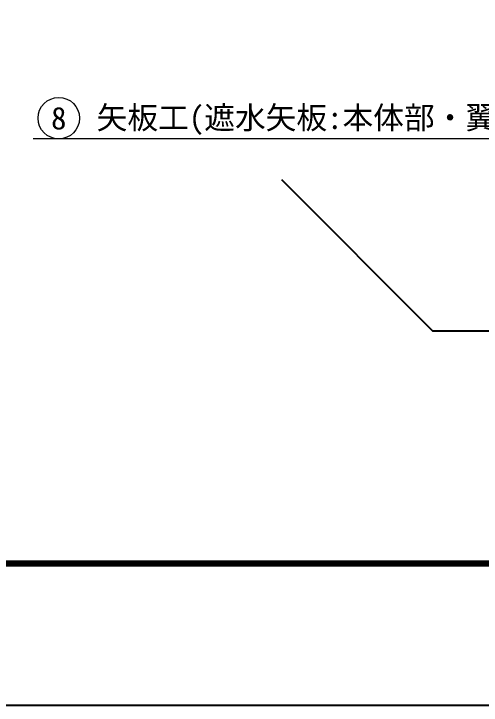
# Model space of a CAD drawing. Header units: millimetres. Extents: x -2078669 to -1085629, y -5987148 to 310365.
# Drawn here: x -1549929 to -1513632, y -2390452 to -2336774 of the extents above; entities that cross this region are included whole.
import ezdxf
from ezdxf.enums import TextEntityAlignment as Align

# ---------------------------------------------------------------- set-up
doc = ezdxf.new("R2010")
doc.units = ezdxf.units.MM
doc.header["$LTSCALE"] = 500
doc.layers.get('Defpoints').update_dxf_attribs({"color": 153})
for name, color, linetype, lineweight in [('D-BYP-STR2', 6, 'Continuous', 25), ('D-BYP-STRC', 1, 'Continuous', 13), ('D-TTL', 2, 'Continuous', 140)]:
    doc.layers.add(name, color=color, linetype=linetype, lineweight=lineweight)
doc.styles.add('MS ゴシック', font='MS Gothic.ttf')

msp = doc.modelspace()

# ---------------------------------------------------------------- linework, layer by layer
at = {"layer": 'D-BYP-STR2', "elevation": 708000}
msp.add_lwpolyline([(-1529151.6, -2349649.6), (-1517401.6, -2361399.6), (-1512401.6, -2361399.6), (-1507726.6, -2361399.6), (-1501401.6, -2367724.6), (-1490401.6, -2367724.6), (-1484076.6, -2361399.6), (-1479401.6, -2361399.6), (-1466901.6, -2361399.6), (-1455151.6, -2349649.6)], dxfattribs=at)
at = {"layer": 'D-BYP-STRC'}
msp.add_line((-1508434.9, -2346484.5), (-1548434.9, -2346484.5), dxfattribs=at)
msp.add_circle((-1546439.5, -2344874.5), 1610, dxfattribs=at)
at = {"layer": 'D-TTL'}
msp.add_line((-1777887.6, -2379452.3), (-1377887.6, -2379452.3), dxfattribs=at)
at = {"layer": 'Defpoints', "color": 1}
msp.add_lwpolyline([(-1788137.6, -2390452.3), (-1367637.6, -2390452.3), (-1367637.6, -2093452.3), (-1788137.6, -2093452.3)], close=True, dxfattribs=at)

# ---------------------------------------------------------------- texts
at = {"layer": 'D-BYP-STRC', "style": 'MS ゴシック'}
msp.add_text('8', height=1750, dxfattribs=at).set_placement((-1546439.5, -2344874.5), align=Align.MIDDLE_CENTER)
msp.add_text('矢板工(遮水矢板:本体部・翼壁部)', height=1750, dxfattribs=at).set_placement((-1543493.4, -2344838.7), align=Align.MIDDLE_LEFT)

doc.saveas('drawing.dxf')
